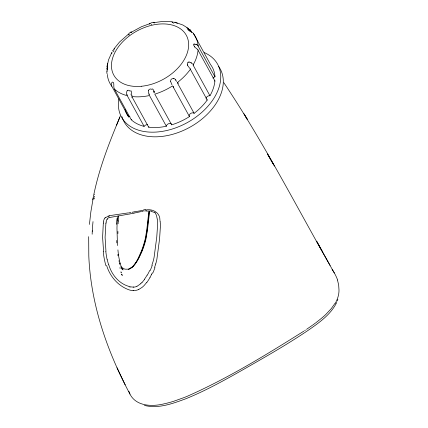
<?xml version="1.0" encoding="UTF-8"?>
<svg xmlns="http://www.w3.org/2000/svg" width="428" height="428" viewBox="0 0 428 428"><rect width="100%" height="100%" fill="white"/><g stroke="black" fill="none" stroke-linecap="round" stroke-linejoin="round"><path stroke-width="0.64" d="M117.903 233.581L117.93 231.43M116.646 224.342L116.721 222.383M118.112 223.748L118.16 222.496M106.802 71.669L106.866 72.76A7.351 5.297 -13.1 0 0 107.102 73.803M116.764 221.667L117.037 219.002M111.799 52.992L111.794 53.334M89.431 224.427L90.843 211.924L93.24 197.891M149.286 210.844L147.002 231.013M149.591 211.197L147.569 229.274L146.007 238.712A73.108 55.03 -39.8 0 1 144.958 242.831L143.926 246.116A87.949 66.201 -39.8 0 1 141.764 251.878L138.613 258.592L135.473 263.707L132.487 267.045L128.694 269.169L129.235 268.987A6.784 4.997 -42.5 0 0 130.262 268.522L131.423 267.784M148.821 211.716L146.793 229.718L145.408 238.064A73.108 52.655 -45 0 1 144.391 242.211L143.391 245.533A87.949 63.344 -45 0 1 141.294 251.37C138.303 257.827 135.719 266.05 128.694 269.169M118.663 216.531L118.347 219.072M118.288 219.494L118.075 220.966M146.965 231.281L146.927 231.553M103.325 223.02L102.602 237.331L103.587 251.589M105.887 223.357L105.095 237.353L105.957 251.348M146.831 232.227L146.692 233.148M107.594 63.237L107.043 66.688L108.568 59.738L111.729 52.692M146.59 233.8C145.129 243.034 141.946 251.98 137.479 260.176A39.654 29.222 -42.5 0 1 136.751 261.417L133.45 265.943M106.866 71.15L107.391 69.234M117.058 218.874L117.229 218.082M92.79 199.833C98.001 171.307 108.573 144.166 119.733 117.523M106.112 222.073L106.139 221.945A10.202 8.571 36.8 0 1 107 219.414M155.722 263.964L154.561 267.479M118.203 216.012L117.283 219.109L116.962 227.969L117.486 245.565M337.339 300.938L337.853 299.413M151.87 265.237L152.978 261.84A75.205 61.9 -12 0 0 154.101 257.223L156.755 237.182L157.681 223.748A41.372 34.24 -13.9 0 0 157.579 221.897L157.237 219.141M94.304 194.542L94.411 194.269M116.571 125.126L120.263 116.015M112.783 50.889L114.394 48.343L114.495 49.311M114.351 48.444L119.487 42.078L128.266 34.315M149.65 270.571L148.789 272.342A78.913 66.511 -4.1 0 1 148.12 273.658L147.286 275.14M152.256 272.984L151.587 274.353M336.718 302.468C330.855 314.425 319.539 322.375 308.898 329.822C287.215 344.572 264.354 357.487 241.617 370.52C223.427 380.786 205.114 390.978 185.715 398.8C172.698 403.577 158.371 408.997 144.386 405.402M150.003 277.323L150.645 276.162A81.208 68.48 -4.6 0 0 151.63 274.369M335.012 303.329L331.197 308.711L325.772 314.489A69.074 45.603 -29 0 1 321.182 318.539L315.677 322.894M107.08 219.462L107.508 218.933M144.434 279.58L142.144 282.378M146.767 282.346L144.273 285.348A23.551 19.902 -3.7 0 1 142.064 287.381L138.956 289.355A12.219 10.433 -2.6 0 1 138.276 289.67M104.951 218.12L105.395 217.611M133.413 265.986L132.509 266.885M107.257 66.698L106.952 68.764M132.391 266.992L131.466 267.751M140.914 283.598L137.629 285.909A9.389 7.249 -14.1 0 1 137.088 286.155L136.917 286.23M315.265 323.199L312.633 325.114M312.226 325.403L306.55 329.33M305.448 330.079L304.624 330.63M303.805 331.176C266.109 354.903 227.867 378.347 187.047 396.376A140.614 92.523 -28.7 0 1 184.024 397.585L173.72 401.266A79.046 52.018 -28.7 0 1 163.972 403.866C152.288 406.782 136.141 406.461 129.946 394.076C107.219 351.463 90.827 304.64 88.805 256.051L88.682 236.673M131.08 32.367L141.491 26.702L149.661 23.727M138.271 289.654L138.046 289.745A10.989 9.448 -2.4 0 1 133.568 290.623M109.91 217.461L129.347 214.016M108.086 216.038L108.391 215.937M131.343 32.25L131.776 32.33M128.528 269.212L124.805 269.159L121.306 267.211M109.343 215.685L128.571 212.85M135.601 212.786L140.871 211.651M135.227 212.871L134.371 213.048M134.044 213.117L133.311 213.267M133.054 213.321L130.235 213.856M141.449 211.539L143.198 211.223M134.162 211.887L143.829 210.185M134.001 211.919L132.728 212.149M132.471 212.197L132.086 212.267M129.898 213.914L129.62 213.968M154.214 22.582L162.597 21.459L171.361 21.737M130.866 212.475L129.283 212.737M153.545 22.759L154.62 22.914M146.526 210.79L145.782 210.865A28.195 18.698 -8.3 0 0 144.514 210.983M145.718 209.993C152.4 208.559 160.126 212.486 159.928 220.072M133.557 287.017L133.215 287.033M146.494 211.095L148.655 211.036M133.568 290.569L133.113 290.564M174.357 22.347L171.569 21.849M175.052 22.4L177.39 23.315M150.656 210.79L151.298 210.876M150.677 211.186L153.968 212.299M129.267 286.487C119.07 283.807 111.66 274.717 108.798 264.825M176.32 22.663L182.884 25.022L188.62 28.59M189.417 30.998L192.905 32.849A7.356 5.446 -40.1 0 1 193.563 33.785M189.401 29.345L190.246 29.949M196.409 44.357L197.356 45.101M172.259 22.01L172.837 22.481M154.374 212.069L154.706 212.352M191.418 63.034L192.338 63.954M194.681 47.005L197.351 49.241M154.834 212.47L155.166 212.834M175.758 80.362L176.545 81.464M155.262 212.962L156.461 215.348L157.204 218.922M189.69 68.255L187.539 65.372M122.173 268.645L123.087 269.934L120.883 266.601M223.855 82.711C264.648 143.712 297.888 209.388 334.332 273M243.906 113.655L247.448 119.589L245.191 115.79M274.401 166.064L267.489 154L273.08 163.764M171.965 84.787L170.595 81.454M322.011 250.867L316.608 241.183L330.127 265.462M196.495 39.039L193.595 33.764A48.728 32.416 -28.8 0 1 198.121 46.128L214.995 76.821A2.857 1.899 -28.8 0 0 212.962 78.131M196.757 39.52L198.603 42.875M198.87 43.356L210.469 64.457A48.728 32.416 -28.8 0 1 214.995 76.821M191.781 32.357L190.99 30.918A48.728 32.416 -28.8 0 0 186.822 27.82M209.961 95.749A48.728 32.416 -28.8 0 0 214.931 80.908L198.057 50.215A48.728 32.416 -28.8 0 1 193.087 65.056L209.961 95.749A2.857 1.899 -28.8 0 0 206.034 98.274M207.243 99.986L190.369 69.293A48.728 32.416 -28.8 0 1 177.235 82.631L194.109 113.324A48.728 32.416 -28.8 0 0 207.243 99.986A2.857 1.899 -28.8 0 1 206.767 99.82M189.46 116.571L172.586 85.878A48.728 32.416 -28.8 0 1 154.808 94.144L171.681 124.837A48.728 32.416 -28.8 0 0 189.46 116.571A2.857 1.899 -28.8 0 1 190.519 113.564A2.857 1.899 -28.8 0 1 194.109 113.324M166.348 126.228L149.474 95.535A48.728 32.416 -28.8 0 1 131.813 96.514L148.687 127.207A48.728 32.416 -28.8 0 0 166.348 126.228A2.857 1.899 -28.8 0 1 169.049 123.548A2.857 1.899 -28.8 0 1 171.681 124.837M147.558 124.703A2.857 1.899 -28.8 0 0 144.108 126.367L127.234 95.669A48.728 32.416 -28.8 0 1 114.42 89.099C113.222 87.103 114.335 84.166 113.415 82.465C111.992 80.753 110.387 84.723 111.815 86.253L128.689 116.946A2.857 1.899 -28.8 0 1 129.919 116.379M114.42 89.099L131.294 119.792A48.728 32.416 -28.8 0 0 144.108 126.367M153.625 91.699L154.203 92.935M125.201 384.868L117.005 367.754M129.946 394.076L128.882 391.267M148.933 94.411L148.393 90.945A3.05 2.985 -16.8 0 1 148.65 90.265M127.967 115.753L127.624 114.875M122.001 268.725L122.349 269.603L119.856 262.835L120.054 263.504L118.369 254.687L118.444 255.131L117.925 249.888M122.306 275.712L121.659 274.048L121.985 274.888M106.615 265.424C109.803 276.103 117.689 285.524 128.202 289.526A14.622 12.829 -3.4 0 0 133.103 290.639M337.473 280.04L338.655 284.893L338.997 290.029A36.931 24.535 -28.3 0 1 335.236 303.356M131.3 95.294L130.952 94.016M121.081 272.245L121.22 272.711L120.947 271.775M126.763 94.545L126.522 92.828L126.886 91.303A3.05 2.67 47.9 0 1 127.25 90.757M120.043 267.981L120.097 268.244L119.99 267.709M160.013 220.618L160.077 221.051M119.332 263.755L119.417 264.344M160.109 221.271L160.366 223.368A43.271 35.84 -13.2 0 1 160.473 225.321L159.569 238.984L156.889 259.197A76.703 63.039 -12.7 0 1 155.717 263.964M118.952 260.732L119.021 261.348M117.668 255.323L117.604 254.692M116.796 242.911L116.71 240.456M118.626 220.768A70.304 39.323 -62.8 0 1 118.428 222.009M133.21 287.065A11.085 9.165 -14.1 0 1 130.481 286.781M136.976 286.348A8.314 6.789 -13.6 0 1 133.552 287.161M142.01 282.298A22.197 17.917 -11.2 0 1 140.785 283.502M147.109 275.076A56.635 47.465 -5.5 0 1 144.257 279.495M152.25 265.323A82.898 69.678 -5 0 1 150.084 270.705M107.417 218.847A7.602 6.602 54.5 0 1 109.755 217.135M105.962 223.379A31.699 26.129 42.3 0 1 106.181 222.1M107.155 259.78A111.323 97.017 2.1 0 1 105.802 251.359M108.642 264.857A80.812 70.101 6.4 0 1 107.3 259.759M130.358 287.076A17.564 14.274 -13 0 1 129.122 286.765M92.154 234.234A111.029 41.5 -68.2 0 1 92.298 230.799M92.277 231.291A152.309 64.163 -64.4 0 1 93.02 221.618M94.139 198.961A25.332 11.406 89.4 0 1 94.385 197.971M94.251 196.976A35.535 22.208 78.9 0 1 94.481 196.211M150.084 277.355A59.663 50.595 -3 0 1 146.884 282.405M155 267.575A83.979 70.481 -6.1 0 1 152.748 273.134M143.755 209.752A31.747 23.251 -5 0 1 145.681 209.549M108.573 216.177A18.88 12.77 20.8 0 1 109.52 215.942M105.497 217.708A10.015 7.447 30.7 0 1 108.332 216.514M103.523 221.485A11.963 9.346 51 0 1 104.817 218.013M103.549 223.106A33.528 26.483 50.8 0 1 103.763 221.736M105.877 265.569A99.125 86.504 4.8 0 1 103.255 251.605M332.101 269.437A106.16 70.588 -28.6 0 1 337.601 279.982M148.933 126.683A2.857 1.899 -28.8 0 1 148.687 127.207M128.689 116.946A48.728 32.416 -28.8 0 1 125.003 109.6M127.367 95.492A7.356 4.355 -78 0 1 126.95 94.369M111.815 86.253A48.728 32.416 -28.8 0 1 107.326 74.467M132.102 95.979A7.351 3.494 -88.1 0 1 131.706 94.791M127.169 90.65A2.327 1.985 64.5 0 1 130.016 91.132A2.755 1.931 76.6 0 1 130.16 91.357M130.818 90.533A3.959 2.541 74.3 0 1 131.706 93.748M131.931 97.054A5.778 0.482 75.1 0 1 131.947 97.466M149.538 94.979A7.356 2.097 76.5 0 1 149.067 93.919M154.626 92.293A7.351 0.936 69.3 0 1 154.241 91.421M148.575 90.228A2.327 2.295 29.4 0 1 151.79 89.292A2.755 2.531 60.7 0 1 152.015 89.452M152.395 88.847A3.959 3.504 55.9 0 1 153.941 90.982M153.738 91.1A5.778 2.627 55.4 0 1 154.059 91.753M173.238 86.386A7.356 0.728 56.1 0 1 173.698 87.403M177.748 82.272A7.351 1.894 49 0 1 178.273 83.519M170.665 81.448A3.05 2.771 80.7 0 1 170.654 80.715A2.317 2.242 71.4 0 1 173.297 78.666M173.292 78.688A2.755 2.75 -28.2 0 1 173.565 78.747M173.704 78.372A3.959 3.916 -5.7 0 1 175.544 79.747M175.587 79.742A5.778 4.307 29.6 0 1 176.015 80.25M190.069 68.287A7.356 3.349 34.1 0 1 190.722 69.384M192.926 63.9A7.351 4.248 24.4 0 1 193.579 65.104M187.651 65.323A3.05 2.087 56.5 0 1 187.373 64.692M187.485 64.649A2.327 1.819 52.6 0 1 188.769 62.087M188.775 62.124A2.755 2.531 61.8 0 1 189.037 62.108M189.042 61.996A3.959 3.675 73.8 0 1 190.845 62.809M191.027 62.568A5.778 5.077 -17 0 1 191.514 62.948M197.533 49.172A7.356 5.077 3 0 1 198.196 50.188M214.931 80.908A2.857 1.899 -28.8 0 1 214.332 80.999M197.586 44.977A7.351 5.484 -12.4 0 1 198.25 46.085M194.794 46.887A3.05 1.113 39.5 0 1 194.317 46.449M194.483 46.299A2.327 1.161 37.7 0 1 194.061 44.014M194.087 44.052A2.755 1.931 45.8 0 1 194.28 43.982M194.317 44.164A3.959 2.841 52.4 0 1 195.815 44.64M195.928 44.127A5.778 4.724 -72.7 0 1 196.393 44.394M131.803 119.353A2.857 1.899 -28.8 0 1 131.294 119.792M190.198 30.003A7.351 5.275 -56.9 0 1 190.829 31.041M189.609 30.65A2.317 0.514 21.7 0 1 187.753 29.291A2.755 1.118 31.5 0 1 187.887 29.238M188.25 29.805A3.959 1.637 36.7 0 1 189.294 30.147M188.994 29.366A5.778 3.354 75.6 0 1 189.379 29.58M174.592 22.186A3.05 0.642 -0.1 0 1 175.469 22.277M173.618 23.363A3.959 0.391 19.8 0 1 173.832 23.433M172.291 22.475A5.778 1.321 54.7 0 1 172.564 22.7M153.187 22.647A3.05 0.958 -26.2 0 1 153.764 22.588M149.768 23.69A2.327 0.471 -20.4 0 1 152.523 22.47A2.327 0.471 -20.4 0 1 153.823 22.614M149.912 23.722A2.755 0.3 -5.2 0 1 150.062 23.69M151.164 24.524A3.959 0.572 -0.8 0 1 151.742 24.476M149.356 24.08A5.778 0.819 34.8 0 1 149.399 24.08M131.171 32.154A3.05 0.744 -52.8 0 1 131.428 32.132M128.229 34.342A2.317 0.358 -43.3 0 1 130.47 32.255A2.317 0.358 -43.3 0 1 130.979 32.432M128.266 34.401A2.755 0.519 -28.8 0 1 128.432 34.277M128.849 35.123A3.959 0.984 -25.4 0 1 129.614 34.62M112.789 50.996A2.755 0.305 -52.3 0 1 112.917 50.82M113.474 51.756A3.959 0.744 -50.6 0 1 114.014 51.023M111.959 52.965A5.778 3.269 -22 0 1 112.083 52.564M107.214 69.828A7.356 5.077 3 0 1 106.877 68.764M107.251 66.618A3.05 0.915 86.1 0 1 107.471 66.661M107.38 66.928A2.327 0.663 -84.8 0 1 107.492 68.972M107.551 68.962A2.755 0.294 -72.5 0 1 107.439 69.309M107.123 71.492A5.778 2.921 -56.4 0 1 107.214 71.005M218.692 66.527A54.848 36.487 -28.8 0 1 188.02 128.223A54.848 36.487 -28.8 0 1 122.007 116.791M204.258 52.569A54.848 36.487 -28.8 0 1 186.774 122.884A54.848 36.487 -28.8 0 1 118.909 98.9M141.384 86.269A41.366 27.515 -28.8 0 0 186.961 36.583A41.366 27.515 -28.8 0 0 121.82 42.714A41.366 27.515 -28.8 0 0 141.384 86.269"/></g></svg>
